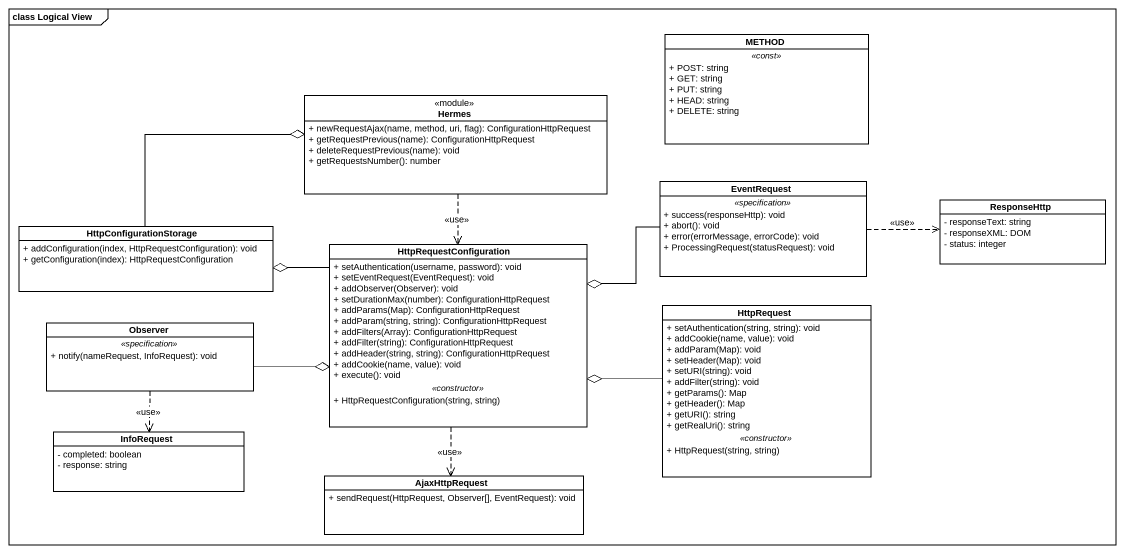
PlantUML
@startuml
mainframe class Logical View
hide circle
hide empty members
skinparam classAttributeIconSize 0
class METHOD {
  .. <<const>> ..
  + POST: string
  + GET: string
  + PUT: string
  + HEAD: string
  + DELETE: string
}
class Hermes <<module>> {
  + newRequestAjax(name, method, uri, flag): ConfigurationHttpRequest
  + getRequestPrevious(name): ConfigurationHttpRequest
  + deleteRequestPrevious(name): void
  + getRequestsNumber(): number
}
class EventRequest {
  .. <<specification>> ..
  + success(responseHttp): void
  + abort(): void
  + error(errorMessage, errorCode): void
  + ProcessingRequest(statusRequest): void
}
class ResponseHttp {
  - responseText: string
  - responseXML: DOM
  - status: integer
}
class HttpConfigurationStorage {
  + addConfiguration(index, HttpRequestConfiguration): void
  + getConfiguration(index): HttpRequestConfiguration
}
class HttpRequestConfiguration {
  + setAuthentication(username, password): void
  + setEventRequest(EventRequest): void
  + addObserver(Observer): void
  + setDurationMax(number): ConfigurationHttpRequest
  + addParams(Map): ConfigurationHttpRequest
  + addParam(string, string): ConfigurationHttpRequest
  + addFilters(Array): ConfigurationHttpRequest
  + addFilter(string): ConfigurationHttpRequest
  + addHeader(string, string): ConfigurationHttpRequest
  + addCookie(name, value): void
  + execute(): void
  .. <<constructor>> ..
  + HttpRequestConfiguration(string, string)
}
class Observer {
  .. <<specification>> ..
  + notify(nameRequest, InfoRequest): void
}
class HttpRequest {
  + setAuthentication(string, string): void
  + addCookie(name, value): void
  + addParam(Map): void
  + setHeader(Map): void
  + setURI(string): void
  + addFilter(string): void
  + getParams(): Map
  + getHeader(): Map
  + getURI(): string
  + getRealUri(): string
  .. <<constructor>> ..
  + HttpRequest(string, string)
}
class InfoRequest {
  - completed: boolean
  - response: string
}
class AjaxHttpRequest {
  + sendRequest(HttpRequest, Observer[], EventRequest): void
}
Hermes ..> HttpRequestConfiguration : <<use>>
EventRequest .right.> ResponseHttp : <<use>>
EventRequest -left-o HttpRequestConfiguration
HttpConfigurationStorage -right-o Hermes
HttpRequestConfiguration -left-o HttpConfigurationStorage
HttpRequestConfiguration ..> AjaxHttpRequest : <<use>>
Observer -right-o HttpRequestConfiguration
Observer ..> InfoRequest : <<use>>
HttpRequest -left-o HttpRequestConfiguration
@enduml
